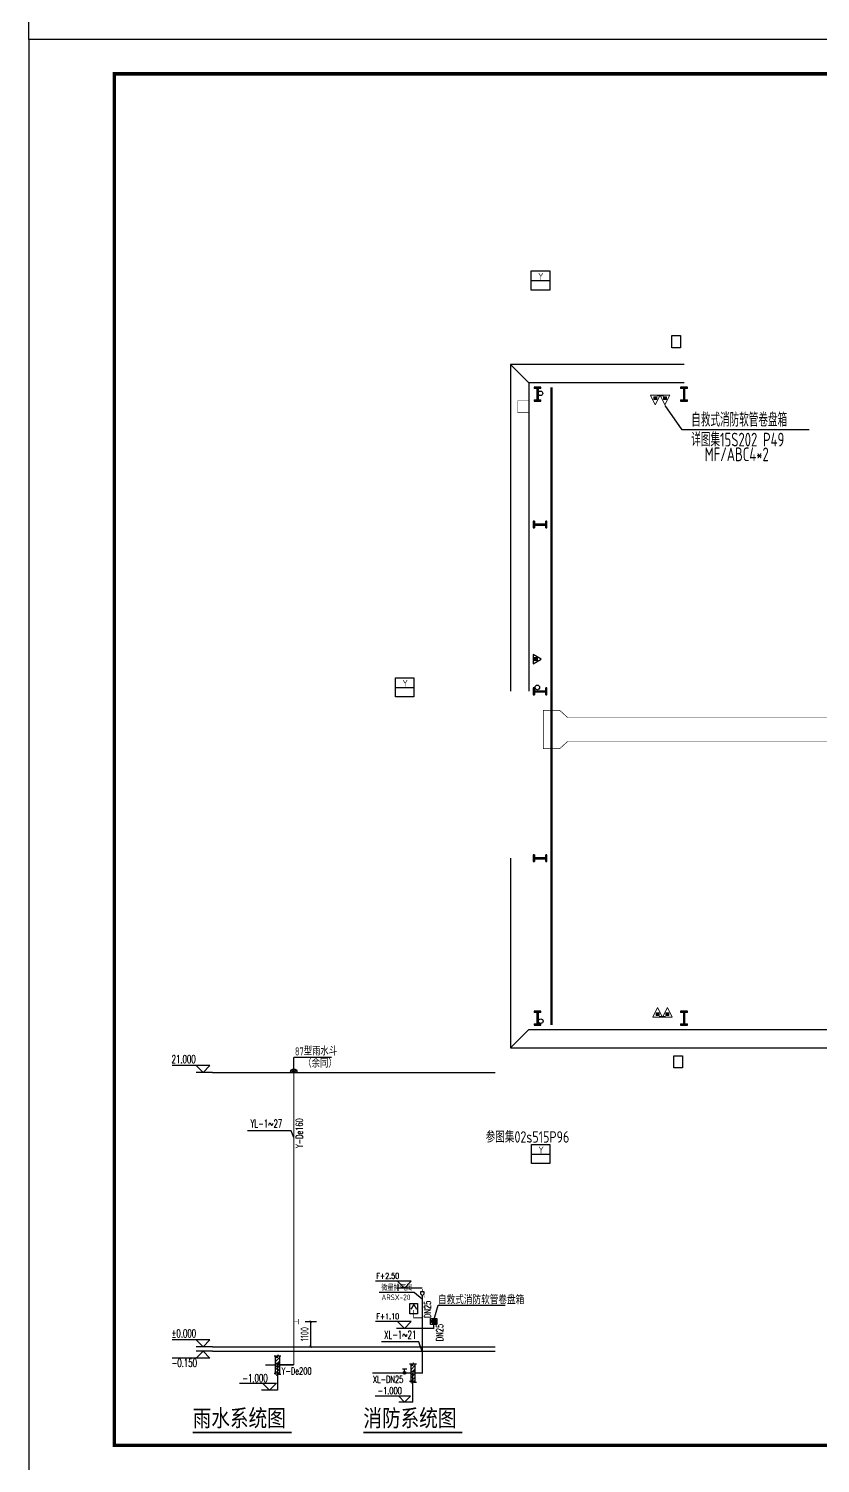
# Model space of a CAD drawing. Extents: x 185245 to 2166646, y -19957 to 815000.
# Drawn here: x 1962998 to 1997644, y 598675 to 661438 of the extents above; entities that cross this region are included whole.
import ezdxf

# ---------------------------------------------------------------- set-up
doc = ezdxf.new("R2010")
doc.units = 0
doc.header["$LTSCALE"] = 1000
doc.header["$MEASUREMENT"] = 0
doc.linetypes.add('DASH', pattern=[0.35, 0.25, -0.1])
for name, color, linetype in [('0-排水标注', 7, 'Continuous'), ('3T_BAR', 7, 'Continuous'), ('A-YS', 3, 'Continuous'), ('COLUMN', 9, 'Continuous'), ('DIM_ELEV', 3, 'Continuous'), ('DIM_污水', 3, 'Continuous'), ('DIM_消防', 3, 'Continuous'), ('DIM_雨水', 3, 'Continuous'), ('EQUIP_污水', 7, 'Continuous'), ('GPSCOMMON', 7, 'Continuous'), ('GROUND', 2, 'Continuous'), ('PIPE-消防', 1, 'Continuous'), ('PIPE-雨水', 4, 'Continuous'), ('PUB_DIM', 3, 'Continuous'), ('PUB_TEXT', 7, 'Continuous'), ('PUB_TITLE', 4, 'Continuous'), ('TEXT_给水', 7, 'Continuous'), ('TEXT_雨水', 7, 'Continuous'), ('TWT_DIM', 3, 'Continuous'), ('TWT_TEXT', 7, 'Continuous'), ('VALVE_废水', 7, 'Continuous'), ('VALVE_消防', 7, 'Continuous'), ('VALVE_给水', 7, 'Continuous'), ('VPIPE-消防', 1, 'Continuous'), ('WW_PJ', 7, 'Continuous'), ('钢柱', 7, 'Continuous'), ('雨水管', 6, 'Continuous')]:
    doc.layers.add(name, color=color, linetype=linetype)
doc.layers.add('W-3X_XHS', color=1, linetype='Continuous', lineweight=20)
doc.styles.add('-黑体', font='simhei.ttf', dxfattribs={"width": 0.8})
doc.styles.add('_CTXT', font='tssdeng.shx', dxfattribs={"width": 0.8, "bigfont": '11111tssdchn.shx'})
doc.styles.add('_HZTXT', font='tssdeng.shx', dxfattribs={"width": 0.7, "bigfont": 'hztxt.shx'})
doc.styles.add('_TCH_DIM', font='SIMPLEX', dxfattribs={"bigfont": 'GBCBIG'})
doc.styles.add('_TWT_DIM_ELE', font='SIMPLEX', dxfattribs={"width": 0.8, "height": 3.5, "bigfont": 'HZTXT'})
doc.styles.add('_TWT_PIPETEXT', font='SIMPLEX', dxfattribs={"width": 0.8, "height": 3.5, "bigfont": 'HZTXT'})
doc.styles.add('_TWT_SERIAL', font='COMPLEX', dxfattribs={"width": 0.8, "height": 3.5, "bigfont": 'HZTXT'})
doc.styles.add('Gb-Enor-Cbig', font='GBENOR.SHX', dxfattribs={"width": 0.85, "bigfont": 'GBCBIG.SHX'})
doc.styles.add('HZ', font='txt', dxfattribs={"width": 0.7, "height": 5, "bigfont": 'STF:宋体'})
doc.dimstyles.new('_TWT_ARCH&&100', dxfattribs={"dimtxt": 350, "dimasz": 100, "dimexe": 250, "dimexo": 300, "dimgap": 100, "dimtad": 1, "dimdec": 0, "dimzin": 0, "dimdsep": 46, "dimtxsty": 'Gb-Enor-Cbig', "dimblk": 'ARCHTICK', "dimcen": 0.09, "dimclrt": 7, "dimazin": 2, "dimtfac": 1, "dimtdec": 0, "dimtix": 1, "dimtmove": 2, "dimatfit": 3, "dimfxl": 1, "dimtolj": 1, "dimtzin": 0, "dimarcsym": 0})

# ---------------------------------------------------------------- blocks, each defined once
blk = doc.blocks.new('A$C23043752')
at = {"layer": 'COLUMN'}
blk.add_hatch(color=256, dxfattribs=at).paths.add_polyline_path([(0, 600), (0, 550), (125, 550), (125, 50), (0, 50), (0, 0), (300, 0), (300, 50), (175, 50), (175, 550), (300, 550), (300, 600)])
for p, q in [((0, 600), (0, 550)), ((300, 600), (0, 600)), ((125, 550), (0, 550)), ((0, 50), (125, 50)), ((0, 50), (0, 0)), ((0, 0), (300, 0)), ((125, 550), (125, 50)), ((175, 550), (175, 50)), ((300, 550), (175, 550)), ((175, 50), (300, 50)), ((300, 550), (300, 600)), ((300, 0), (300, 50))]:
    blk.add_line(p, q, dxfattribs=at)
blk = doc.blocks.new('A$C2E6C69CD')
at = {"layer": 'COLUMN', "xscale": -1, "rotation": 359.9999999999998}
blk.add_blockref('A$C23043752', (300, 0), dxfattribs=at)
blk.add_blockref('A$C23043752', (300, 0), dxfattribs=at)
blk = doc.blocks.new('A$C6F9B7E11')
blk.add_blockref('A$C2E6C69CD', (0, 0))
blk = doc.blocks.new('MHQ')
for p, q in [((0, 1000), (-500, 0)), ((-500, 0), (500, 0)), ((-150, 467), (-150, 167)), ((150, 467), (-150, 467)), ((-150, 167), (150, 167)), ((500, 0), (0, 1000)), ((150, 167), (150, 467))]:
    blk.add_line(p, q)
at = {"const_width": 300}
blk.add_lwpolyline([(0, 167), (0, 467)], dxfattribs=at)
blk = doc.blocks.new('A$C1BAF0BFD')
at = {"layer": 'W-3X_XHS', "xscale": 0.25, "yscale": 0.25, "zscale": 0.25}
for p in [(-125, 0), (125, 0)]:
    blk.add_blockref('MHQ', p, dxfattribs=at)
blk = doc.blocks.new('xh')
blk.add_line((84, 428), (-84, 428))
at = {"layer": 'W-3X_XHS'}
blk.add_blockref('A$C1BAF0BFD', (-5, 408), dxfattribs=at)
blk = doc.blocks.new('$ATTACHMENT$00000214')
h = blk.add_hatch()
h.set_pattern_fill('ANSI31', color=256, scale=200, style=0)
h.set_pattern_definition([(45, (-38543.802, -6842.639), (-17.67767, 17.67767), [])])
h.paths.add_polyline_path([(-65, 2), (65, 2), (65, -128), (-65, -128)])
for points in [[(0, 172), (-198, -172), (198, -172)], [(-65, 2), (65, 2), (65, -128), (-65, -128)]]:
    blk.add_lwpolyline(points, close=True)
blk = doc.blocks.new('$ATTACHMENT$00000244')
at = {"layer": '雨水管', "linetype": 'Continuous'}
for p, q in [((129, 0), (-129, 0)), ((-91, -91), (0, 0)), ((0, -129), (0, 0)), ((91, -91), (0, 0))]:
    blk.add_line(p, q, dxfattribs=at)
blk.add_arc((0, 0), 129, 180, 0, dxfattribs=at)
blk = doc.blocks.new('$VALVE_U$00000015')
for p, q in [((-34, 265), (-103, 265)), ((-58, -290), (-58, 264)), ((-18, 245), (-58, 205)), ((60, 224), (-58, 106)), ((60, 46), (-58, 46)), ((-16, 221), (-34, 265)), ((11, 310), (-16, 221)), ((60, 115), (-9, 46)), ((39, 264), (11, 310)), ((103, 264), (39, 264)), ((60, 264), (60, -290)), ((-33, -256), (-102, -256)), ((28, -58), (-58, -144)), ((60, -58), (-58, -58)), ((54, -135), (-58, -247)), ((-16, -334), (-34, -290)), ((11, -244), (-16, -334)), ((39, -290), (11, -244)), ((55, -230), (22, -263)), ((103, -290), (39, -290))]:
    blk.add_line(p, q)
blk = doc.blocks.new('$VALVE_U$00000019')
at = {"xscale": -1.2, "yscale": -1.2, "zscale": 1.2, "rotation": 180}
blk.add_blockref('$VALVE_U$00000015', (0, 0), dxfattribs=at)
blk = doc.blocks.new('$ATTACHMENT$00000073')
at = {"const_width": 20}
for points in [[(0, 0), (150, 0)], [(150, 90), (150, -90)]]:
    blk.add_lwpolyline(points, dxfattribs=at)
blk = doc.blocks.new('$VALVE$00000497')
for p, q in [((78, 138), (-78, 138)), ((0, 50), (0, 138))]:
    blk.add_line(p, q)
at = {"const_width": 49.6}
blk.add_lwpolyline([(25, 0, 1), (-25, 0, 1)], format="xyb", close=True, dxfattribs=at)
blk.add_circle((0, 0), 50)
blk = doc.blocks.new('SDSAQ')
for p, q in [((751851, -193942), (751816, -193931)), ((751844, -193927), (751821, -193929)), ((751844, -193927), (751899, -193909)), ((751847, -193925), (751851, -193942)), ((751851, -193942), (751901, -193914)), ((751899, -193909), (751901, -193914))]:
    blk.add_line(p, q)
blk.add_lwpolyline([(751644, -193720), (751920, -193720), (751920, -193984), (751644, -193984)], close=True)
at = {"layer": 'GPSCOMMON'}
for radius in [101, 91.4, 81.4, 71.4, 61.4, 51.4, 41.4, 31.4]:
    blk.add_circle((751784, -193846), radius, dxfattribs=at)
blk = doc.blocks.new('$VA026_2')
blk.add_lwpolyline([(-100, 499), (100, 499), (100, 319, -0.683235), (-100, 319), (-100, 499)], format="xyb")
at = {"const_width": 50}
blk.add_lwpolyline([(-25, 149, 1), (25, 149, 1)], format="xyb", close=True, dxfattribs=at)
for points, const_width in [([(0, 499), (0, 649)], 30), ([(0, 251), (0, 0)], 30), ([(0, 149), (120, 149)], 15), ([(120, 229), (120, 79)], 15)]:
    blk.add_lwpolyline(points, dxfattribs=dict(const_width=const_width))
at = {"style": 'HZ', "width": 0.7, "flags": 1}
for tag in ['UNIT', 'WHAT', 'SPEC']:
    blk.add_attdef(tag, (0, 0), '', height=0.001, dxfattribs=at)
blk = doc.blocks.new('$VALVE_U$00000020')
at = {"xscale": 0.5585999999498016, "yscale": 0.5585999999498016, "zscale": 0.5585999999498016}
blk.add_blockref('$VA026_2', (0, 0), dxfattribs=at)
blk = doc.blocks.new('_ArchTick')
at = {"color": 0, "linetype": 'ByBlock', "const_width": 0.4}
blk.add_lwpolyline([(-0.5, -0.5), (0.5, 0.5)], dxfattribs=at)
blk = doc.blocks.new('*D123')
at = {"layer": 'Defpoints', "color": 0}
for p in [(1974795, 604878), (1975347, 604878), (1974795, 603778)]:
    blk.add_point(p, dxfattribs=at)
at = {"layer": 'TWT_DIM', "color": 0, "lineweight": -2}
for p, q in [((1975095, 604878), (1975597, 604878)), ((1975347, 603778), (1975347, 604878)), ((1975095, 603778), (1975597, 603778))]:
    blk.add_line(p, q, dxfattribs=at)
at = {"layer": 'TWT_DIM', "color": 0, "lineweight": -2, "xscale": 100, "yscale": 100, "zscale": 100}
for p, rotation in [((1975347, 604878), 90), ((1975347, 603778), 270)]:
    blk.add_blockref('_ArchTick', p, dxfattribs=dict(at, rotation=rotation))
at = {"layer": 'TWT_DIM', "color": 7, "insert": (1975072, 604328), "char_height": 350, "attachment_point": 5, "rotation": 90, "style": 'Gb-Enor-Cbig'}
blk.add_mtext('\\A1;1100', dxfattribs=at)

msp = doc.modelspace()

# ---------------------------------------------------------------- hatches: boundary and pattern name
at = {"layer": 'PIPE-消防', "linetype": 'Continuous'}
for points in [[(1979850.2, 605036.9), (1979832.7, 605036.9), (1979832.7, 605019.4)], [(1979850.2, 605036.9), (1979850.2, 605019.4), (1979832.7, 605019.4)], [(1980723.9, 604578.1), (1980723.9, 604553.1), (1980748.9, 604553.1)], [(1980723.9, 604578.1), (1980748.9, 604578.1), (1980748.9, 604553.1)], [(1980723.9, 604578.1), (1980723.9, 604553.1), (1980748.9, 604553.1)], [(1980723.9, 604578.1), (1980748.9, 604578.1), (1980748.9, 604553.1)], [(1980223.9, 602628.1), (1980248.9, 602628.1), (1980248.9, 602603.1)], [(1980223.9, 602628.1), (1980223.9, 602603.1), (1980248.9, 602603.1)]]:
    msp.add_hatch(color=256, dxfattribs=at).paths.add_polyline_path(points)

# ---------------------------------------------------------------- linework, layer by layer
for p, q in [((1984993.9, 650420.8), (1985799.9, 650420.8)), ((1979055.3, 632618.9), (1979861.3, 632618.9)), ((1985005.1, 612203.4), (1985811.1, 612203.4)), ((1979850.2, 605623.5), (1979729.1, 605414.8)), ((1979850.2, 605623.5), (1979971.3, 605414.8))]:
    msp.add_line(p, q)
at = {"color": 3, "elevation": 0}
msp.add_lwpolyline([(1962998, 660962.7), (1962998, 702962.7), (2022398, 702962.7), (2022398, 660962.7)], close=True, dxfattribs=at)
for points in [[(1984993.9, 650838), (1985799.9, 650838), (1985799.9, 650003.5), (1984993.9, 650003.5)], [(1979055.3, 633036.1), (1979861.3, 633036.1), (1979861.3, 632201.6), (1979055.3, 632201.6)], [(1985005.1, 612620.6), (1985811.1, 612620.6), (1985811.1, 611786.1), (1985005.1, 611786.1)]]:
    msp.add_lwpolyline(points, close=True)
at = {"color": 253, "linetype": 'DASH', "const_width": 100}
msp.add_lwpolyline([(1985880, 645749.7), (1985880, 617849.7)], dxfattribs=at)
at = {"color": 253, "const_width": 20}
msp.add_lwpolyline([(1984387.4, 645155.9), (1984887.4, 645155.9), (1984887.4, 644655.9), (1984387.4, 644655.9)], close=True, dxfattribs=at)
at = {"elevation": 0}
msp.add_lwpolyline([(1979681.5, 605668.7), (1980018.8, 605668.7), (1980018.8, 605212.6), (1979681.5, 605212.6)], close=True, dxfattribs=at)
at = {"color": 253}
for centre in [(1985396.9, 645485.6), (1985259.5, 632618.9), (1985408.1, 618018.9)]:
    msp.add_circle(centre, 100, dxfattribs=at)
at = {"layer": '3T_BAR', "color": 253, "const_width": 28.8}
for points in [[(1994980, 631303.2), (1986580.8, 631303.2), (1986233.7, 631621.1), (1985526.2, 631621.1), (1985526.2, 629935.4), (1986233.7, 629935.4), (1986580.8, 630253.3), (1994980, 630253.3)], [(1994980, 631303.2), (2003379.2, 631303.2), (2003726.2, 631621.1), (2004433.7, 631621.1), (2004433.7, 629935.4), (2003726.2, 629935.4), (2003379.2, 630253.3), (1994980, 630253.3)]]:
    msp.add_lwpolyline(points, dxfattribs=at)
at = {"layer": 'A-YS'}
for p in [(1974599.9, 615787.8), (1976250.3, 616428.7)]:
    msp.add_line(p, (1974599.9, 616428.7), dxfattribs=at)
at = {"layer": 'DIM_ELEV'}
for p, q in [((1971043.6, 615778.1), (1983411.7, 615778.1)), ((1979743.8, 606644.2, 0), (1978178.8, 606644.2, 0)), ((1980223.9, 606344.2, 0), (1979094.7, 606344.2, 0)), ((1979443.8, 606344.2, 0), (1979143.8, 606644.2, 0)), ((1979443.8, 606344.2, 0), (1979743.8, 606644.2, 0)), ((1979743.8, 604878.1, 0), (1978178.8, 604878.1, 0)), ((1980223.9, 604578.1, 0), (1979094.7, 604578.1, 0)), ((1979443.8, 604578.1, 0), (1979143.8, 604878.1, 0)), ((1979443.8, 604578.1, 0), (1979743.8, 604878.1, 0)), ((1971043.6, 603778.1), (1983411.7, 603778.1)), ((1971043.6, 603578.1), (1983411.7, 603578.1))]:
    msp.add_line(p, q, dxfattribs=at)
at = {"layer": 'DIM_污水'}
for p, q in [((1970931.2, 616078.1), (1969281.9, 616078.1)), ((1970631.2, 615778.1), (1970331.2, 616078.1)), ((1971043.6, 615778.1), (1970331.2, 615778.1)), ((1970631.2, 615778.1), (1970931.2, 616078.1)), ((1970931.2, 604078.1), (1969281.9, 604078.1)), ((1970631.2, 603778.1), (1970331.2, 604078.1)), ((1971043.6, 603778.1), (1970331.2, 603778.1)), ((1970631.2, 603778.1), (1970931.2, 604078.1)), ((1970931.2, 603278.1), (1969281.9, 603278.1)), ((1970631.2, 603578.1), (1970331.2, 603278.1)), ((1971043.6, 603578.1), (1970331.2, 603578.1)), ((1970631.2, 603578.1), (1970931.2, 603278.1)), ((1973893.3, 602978.1), (1973893.3, 601878.1)), ((1979815.5, 601353.4), (1979815.5, 602628.1)), ((1972217.8, 602178.1), (1973837.1, 602178.1)), ((1973537.1, 601878.1), (1973237.1, 602178.1)), ((1973537.1, 601878.1), (1973837.1, 602178.1)), ((1973893.3, 601878.1), (1973180.9, 601878.1)), ((1979708.3, 601610.5), (1978157.3, 601610.5)), ((1979451.2, 601353.4), (1979194, 601610.5)), ((1979815.5, 601353.4), (1979194, 601353.4)), ((1979451.2, 601353.4), (1979708.3, 601610.5))]:
    msp.add_line(p, q, dxfattribs=at)
at = {"layer": 'DIM_消防'}
for p, q in [((1980071, 603987.7), (1978434.7, 603987.7)), ((1980223.9, 603567.1), (1980071, 603987.7))]:
    msp.add_line(p, q, dxfattribs=at)
at = {"layer": 'DIM_雨水'}
for p, q in [((1974481.5, 613220), (1972580.1, 613220)), ((1974599.9, 612930), (1974481.5, 613220))]:
    msp.add_line(p, q, dxfattribs=at)
at = {"layer": 'GROUND', "color": 253}
for p, q in [((1991680, 646749.7), (1984080, 646749.7)), ((1984080, 646749.7), (1984080, 632449.7)), ((1984880, 645949.7), (1984080, 646749.7)), ((1991680, 645949.7), (1984880, 645949.7)), ((1984880, 645949.7), (1984880, 632449.7)), ((1984080, 625149.7), (1984080, 616849.7)), ((1984880, 617649.7), (1984080, 616849.7)), ((1984880, 617649.7), (2024880, 617649.7)), ((1984080, 616849.7), (2025680, 616849.7))]:
    msp.add_line(p, q, dxfattribs=at)
at = {"layer": 'PIPE-消防', "linetype": 'Continuous', "elevation": 0}
for points, const_width in [([(1980223.9, 602628.1), (1980223.9, 606032.4)], 50), ([(1979850.2, 605036.9), (1979850.2, 605380)], 35), ([(1979850.2, 605036.9), (1980223.9, 605036.9)], 35), ([(1980223.9, 604578.1), (1980723.9, 604578.1)], 50), ([(1980223.9, 604578.1), (1980723.9, 604578.1)], 50), ([(1980723.9, 604578.1), (1980723.9, 604747.3)], 50), ([(1980723.9, 604578.1), (1980723.9, 604747.3)], 50), ([(1980223.9, 602628.1), (1978038.5, 602628.1)], 50)]:
    msp.add_lwpolyline(points, dxfattribs=dict(at, const_width=const_width))
at = {"layer": 'PIPE-雨水', "linetype": 'Continuous', "const_width": 50}
for points in [[(1974599.9, 615787.8), (1974599.9, 602978.1)], [(1974599.9, 602978.1), (1973353, 602978.1)]]:
    msp.add_lwpolyline(points, dxfattribs=at)
at = {"layer": 'PIPE-雨水', "linetype": 'Continuous'}
msp.add_lwpolyline([(1974599.9, 602978.1), (1973863.4, 602978.1)], dxfattribs=at)
at = {"layer": 'PUB_DIM'}
for points in [[(1991147.4, 648020.9), (1991520.4, 648020.9), (1991520.4, 647479.7), (1991147.4, 647479.7)], [(1991232, 616501.9), (1991605.4, 616501.9), (1991605.4, 615973.1), (1991232, 615973.1)]]:
    msp.add_lwpolyline(points, close=True, dxfattribs=at)
at = {"layer": 'PUB_TITLE', "elevation": 0}
msp.add_lwpolyline([(1962998, 597962.7), (2052098, 597962.7), (2052098, 660962.7), (1962998, 660962.7)], close=True, dxfattribs=at)
at = {"layer": 'PUB_TITLE', "const_width": 150, "elevation": 0}
msp.add_lwpolyline([(1966748, 599462.7), (2050598, 599462.7), (2050598, 659462.7), (1966748, 659462.7)], close=True, dxfattribs=at)
at = {"layer": 'TEXT_雨水'}
for p, q in [((1991593, 643882.7), (1990853.5, 644950.7)), ((1997157.3, 643882.7), (1991593, 643882.7))]:
    msp.add_line(p, q, dxfattribs=at)
at = {"layer": 'TWT_DIM', "const_width": 70}
for points in [[(1970175.3, 600027.2), (1974513.7, 600027.2)], [(1977645.3, 600027.2), (1981983.7, 600027.2)]]:
    msp.add_lwpolyline(points, dxfattribs=at)
at = {"layer": 'TWT_TEXT'}
for p, q in [((1979886.4, 606145.6), (1980223.9, 605864.1)), ((1980719.1, 604873.3), (1980916.4, 605587.7, 0)), ((1980719.1, 604873.3), (1980916.4, 605587.7, 0)), ((1980916.4, 605587.7, 0), (1983856.6, 605587.7, 0)), ((1980916.4, 605587.7, 0), (1983856.6, 605587.7, 0))]:
    msp.add_line(p, q, dxfattribs=at)
at = {"layer": 'WW_PJ'}
msp.add_line((1979886.4, 606145.6), (1978329.9, 606145.6), dxfattribs=at)

# ---------------------------------------------------------------- block references
at = {"xscale": -1.092000007629395, "yscale": 1.092000003904104, "zscale": 1.092, "rotation": 180}
msp.add_blockref('$ATTACHMENT$00000244', (1974599.9, 615787.8), dxfattribs=at)
msp.add_blockref('SDSAQ', (1228941.9, 798731.4))
at = {"layer": 'EQUIP_污水', "xscale": 1.299999997019768, "yscale": 1.300000000745058, "zscale": 1.299999999813735}
msp.add_blockref('$ATTACHMENT$00000073', (1974599.9, 604878.1), dxfattribs=at)
at = {"layer": 'VALVE_废水', "xscale": 1.200000002980232, "yscale": 1.199999999254942, "zscale": 1.200000001117587}
msp.add_blockref('$VALVE_U$00000020', (1980223.9, 605864.1), dxfattribs=at)
at = {"layer": 'VALVE_消防', "xscale": -1.200000002980232, "yscale": -1.199999999254942, "zscale": 1.2, "rotation": 180}
msp.add_blockref('$VALVE$00000497', (1979446.9, 602628.1), dxfattribs=at)
at = {"layer": 'VALVE_给水', "xscale": 1.200000002980232, "yscale": 1.199999999254942, "zscale": 1.199999999254942}
msp.add_blockref('$VALVE_U$00000019', (1973889.2, 602978.1), dxfattribs=at)
at = {"layer": 'VALVE_给水', "xscale": -1.200000002980232, "yscale": -1.199999999254942, "zscale": 1.2, "rotation": 180}
msp.add_blockref('$VALVE_U$00000019', (1979815.5, 602628.1), dxfattribs=at)
at = {"layer": 'VPIPE-消防', "rotation": 270}
msp.add_blockref('$ATTACHMENT$00000214', (1985251.8, 633856.2), dxfattribs=at)
at = {"layer": 'W-3X_XHS', "xscale": -1.700000000186265, "yscale": 1.699999999953434, "zscale": 1.7, "rotation": 180}
msp.add_blockref('xh', (1990641, 646103.4), dxfattribs=at)
at = {"layer": 'W-3X_XHS', "xscale": -1.700000000186265, "yscale": 1.699999999953434, "zscale": 1.7}
msp.add_blockref('xh', (1990727.7, 617496.1), dxfattribs=at)
at = {"layer": '钢柱', "color": 253, "ltscale": 1000, "xscale": -1}
for p in [(1985418.7, 645149.7), (1991830, 645149.7), (1985417.4, 617849.7), (1991830, 617849.7)]:
    msp.add_blockref('A$C6F9B7E11', p, dxfattribs=at)
at = {"layer": '钢柱', "color": 253, "ltscale": 1000, "xscale": -1, "rotation": 90}
for p in [(1985680, 639899.7), (1985680, 632599.7), (1985680, 625299.7)]:
    msp.add_blockref('A$C6F9B7E11', p, dxfattribs=at)

# ---------------------------------------------------------------- texts
at = {"style": '_HZTXT', "width": 0.8}
msp.add_text('参图集02s515P96', height=500, dxfattribs=at).set_placement((1982998.2, 612703.7))
at = {"layer": '0-排水标注', "style": '_HZTXT', "width": 0.8}
for p in [(1985296.9, 650450.4), (1979358.3, 632648.5), (1985308.1, 612233)]:
    msp.add_text('Y', height=300, rotation=360, dxfattribs=at).set_placement(p)
at = {"layer": 'A-YS', "style": '_CTXT', "width": 0.8}
for s, p in [('87型雨水斗', (1974648.1, 616521)), ('（余同）', (1975020.3, 615992.6))]:
    msp.add_text(s, height=350, dxfattribs=at).set_placement(p)
at = {"layer": 'DIM_污水', "color": 7, "style": '_TWT_DIM_ELE', "width": 0.64}
for s, height, p in [('21.000', 350, (1969251.9, 616183.1)), ('%%P0.000', 350, (1969251.9, 604183.1)), ('-0.150', 350, (1969251.9, 602896.4)), ('-1.000', 350, (1972343.4, 602226.7)), ('-1.000', 300, (1978268.9, 601700.5))]:
    msp.add_text(s, height=height, dxfattribs=at).set_placement(p)
at = {"layer": 'DIM_消防', "color": 7, "style": '_TWT_SERIAL', "width": 0.64}
msp.add_text('XL-1~21', height=350, dxfattribs=at).set_placement((1978551.7, 604127.7))
at = {"layer": 'DIM_雨水', "color": 7, "style": '_TWT_SERIAL', "width": 0.64}
msp.add_text('YL-1~27', height=350, dxfattribs=at).set_placement((1972705.4, 613360))
at = {"layer": 'PUB_TEXT'}
for s, height, style, width, p in [('F+2.50', 250, '_TCH_DIM', 0.705882, (1978208.8, 606749.2, 0)), ('F+1.10', 250, '_TCH_DIM', 0.705882, (1978208.8, 604983.1, 0)), ('雨水系统图', 746.84, '-黑体', 0.8, (1970175.3, 600281.2)), ('消防系统图', 746.84, '-黑体', 0.8, (1977645.3, 600281.2))]:
    msp.add_text(s, height=height, dxfattribs=dict(at, style=style, width=width)).set_placement(p)
at = {"layer": 'TEXT_给水', "style": '_TWT_PIPETEXT', "width": 0.64}
msp.add_text('Y-De160', height=300, rotation=90, dxfattribs=at).set_placement((1974991.2, 612462.6))
msp.add_text('Y-De200', height=300, dxfattribs=at).set_placement((1974070.6, 602564.8))
at = {"layer": 'TEXT_雨水'}
for s, height, style, width, p in [('自救式消防软管卷盘箱', 600, '_HZTXT', 0.7, (1991993.8, 644030.2)), ('详图集15S202 P49', 600, '_HZTXT', 0.7, (1991993.8, 643161.5)), ('MF/ABC4*2', 600, '_HZTXT', 0.7, (1992583.6, 642517)), ('自救式消防软管卷盘箱', 350, '_TWT_PIPETEXT', 0.8, (1980907.4, 605642.9)), ('自救式消防软管卷盘箱', 350, '_TWT_PIPETEXT', 0.8, (1980907.4, 605642.9)), ('XL-DN25', 300, '_TWT_PIPETEXT', 0.64, (1978060, 602202.7))]:
    msp.add_text(s, height=height, dxfattribs=dict(at, style=style, width=width)).set_placement(p)
at = {"layer": 'TEXT_雨水', "style": '_TWT_PIPETEXT', "width": 0.64}
for p in [(1980601.7, 605029.6, 0), (1981138.2, 604016.9, 0), (1981138.2, 604016.9, 0)]:
    msp.add_text('DN25', height=300, rotation=90, dxfattribs=at).set_placement(p)
at = {"layer": 'WW_PJ', "style": '_HZTXT', "width": 0.8}
for s, p in [('微量排气阀', (1978431.4, 606223)), ('ARSX-20', (1978439.8, 605811.9))]:
    msp.add_text(s, height=250, dxfattribs=at).set_placement(p)

# ---------------------------------------------------------------- dimensions: what is measured, and where the dimension line sits
at = {"layer": 'TWT_DIM'}
dim = msp.add_aligned_dim(p1=(1974794.9, 603778.1), p2=(1974794.9, 604878.1), distance=-552.5, text='1100', dimstyle='_TWT_ARCH&&100', dxfattribs=at)
dim.commit()
dim.dimension.update_dxf_attribs({"geometry": '*D123', "text_midpoint": (1975072.4, 604328.1)})

doc.saveas('drawing.dxf')
